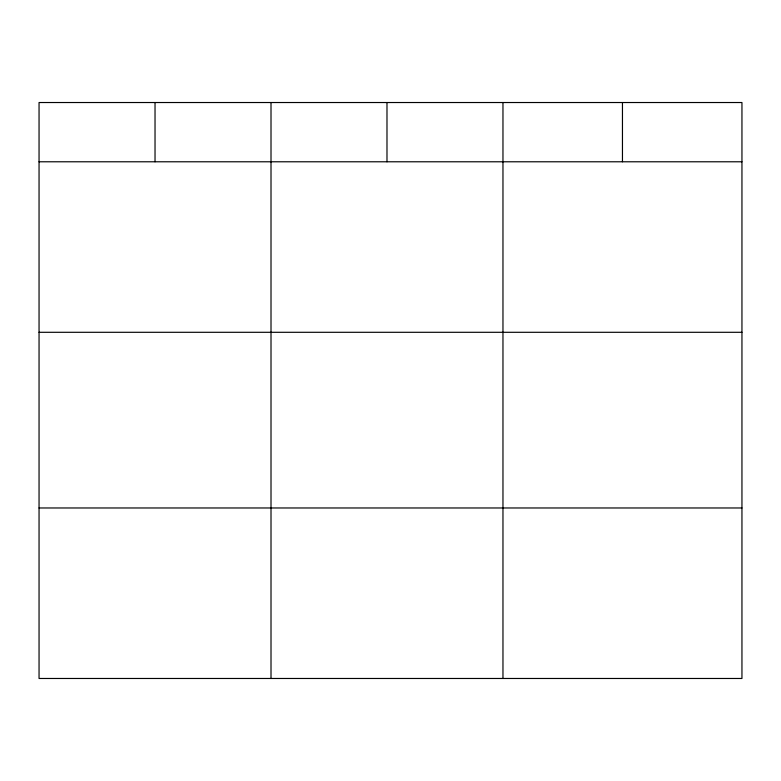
<?xml version="1.0" encoding="UTF-8"?>
<svg xmlns="http://www.w3.org/2000/svg" width="781" height="781" viewBox="0 0 781 781"><rect width="100%" height="100%" fill="white"/><g stroke="black" fill="none" stroke-linecap="round" stroke-linejoin="round"><path stroke-width="1.17" d="M741.95 332.296L741.95 102.526L39.05 102.526L39.05 678.474L741.95 678.474L741.95 332.296L39.05 332.296M39.05 161.784L741.95 161.784M39.05 507.972L741.95 507.972M622.457 102.526L622.457 161.784M502.964 102.526L502.964 678.474M386.985 102.526L386.985 161.784M271.007 102.526L271.007 678.474M155.029 102.526L155.029 161.784"/></g></svg>
